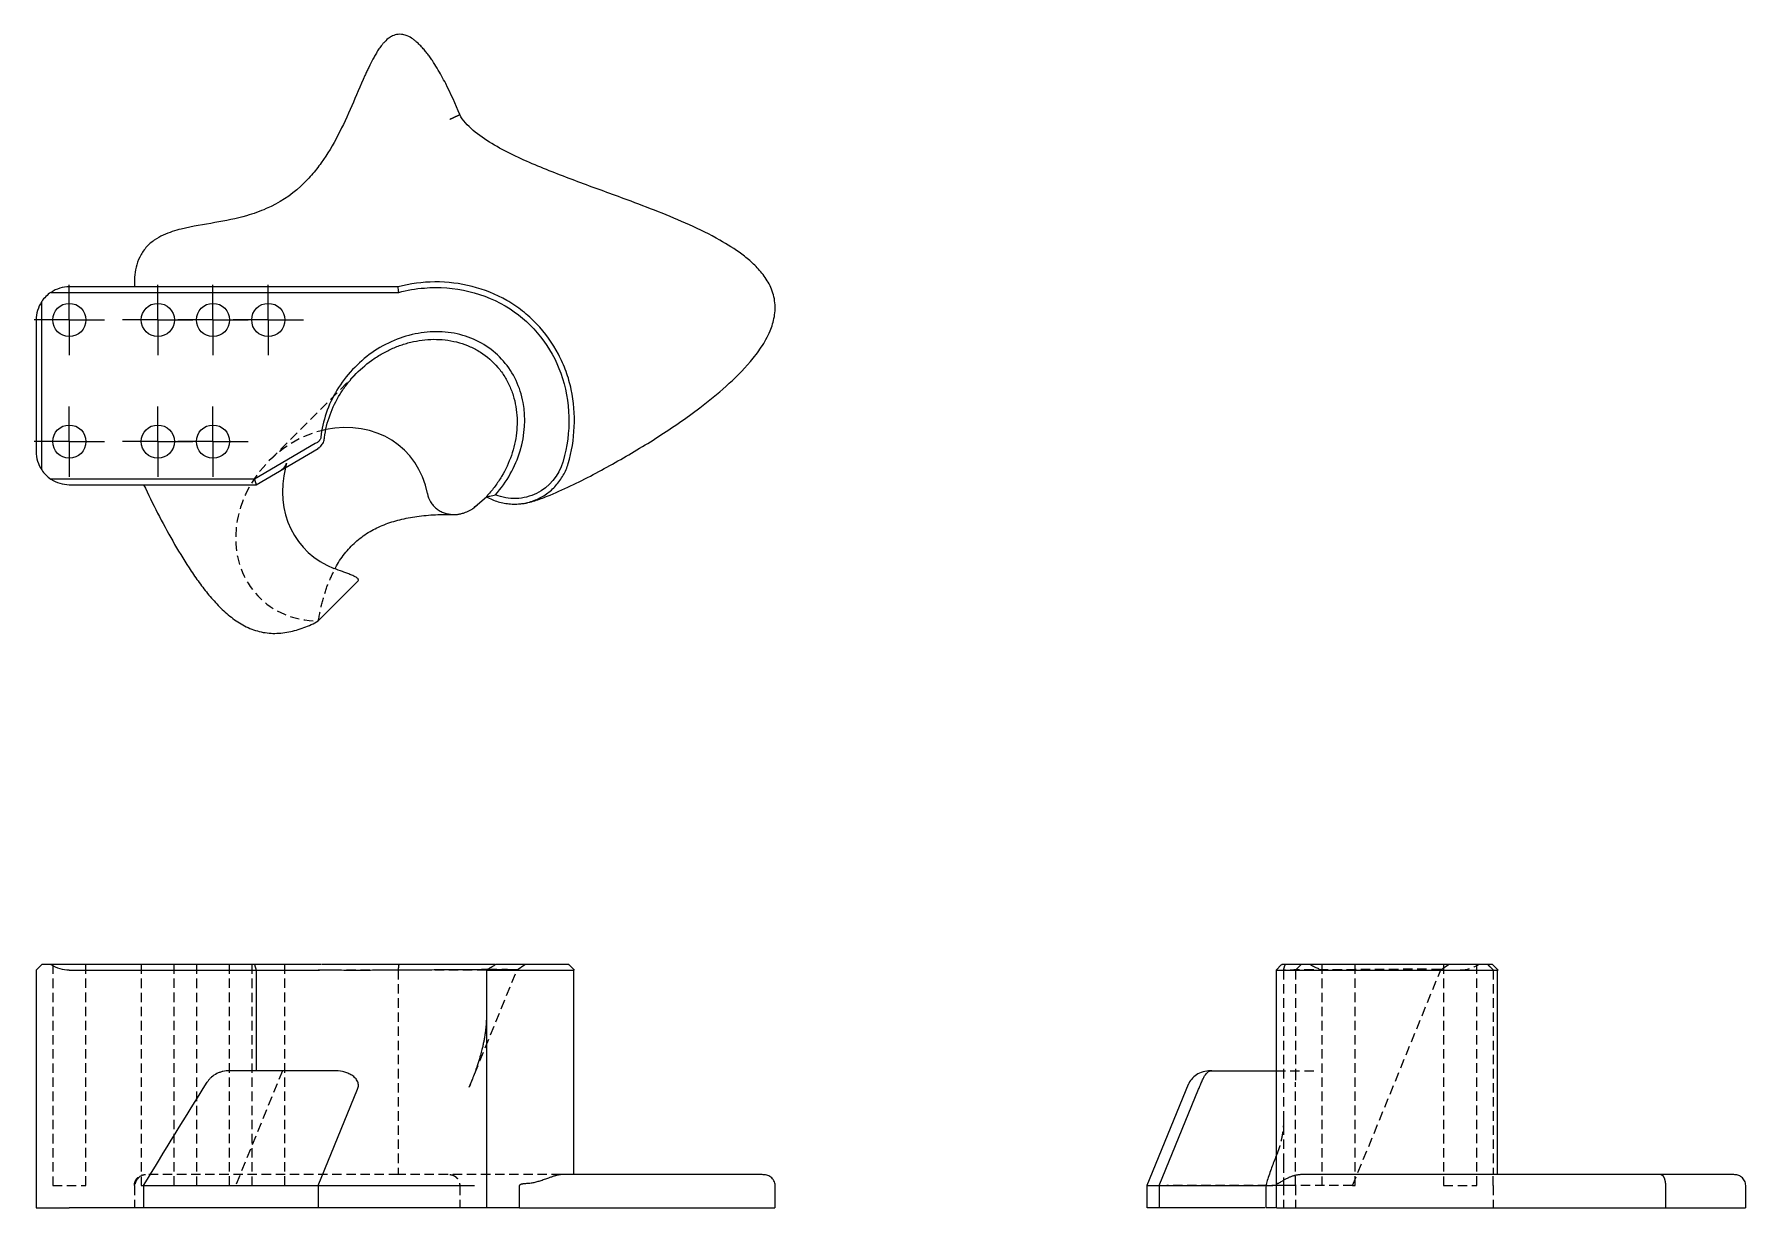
# Model space of a CAD drawing. Header units: millimetres. Extents: x 33 to 264, y 40 to 199.
import ezdxf

# ---------------------------------------------------------------- set-up
doc = ezdxf.new("R2010")
doc.units = ezdxf.units.MM
doc.linetypes.add('HIDDEN', pattern=[1.905, 1.27, -0.635])
doc.layers.add('10', color=7, linetype='Continuous')

# ---------------------------------------------------------------- blocks, each defined once
blk = doc.blocks.new('SW_CENTERMARKSYMBOL_0')
at = {"layer": '10', "color": 0}
for p, q in [((0, 2.5), (0, 4.74)), ((0, 0), (0, 2.5)), ((-2.5, 0), (-4.74, 0)), ((0, 0), (-2.5, 0)), ((0, 0), (0, -2.5)), ((0, 0), (2.5, 0)), ((2.5, 0), (4.74, 0)), ((0, -2.5), (0, -4.74))]:
    blk.add_line(p, q, dxfattribs=at)
blk = doc.blocks.new('SW_CENTERMARKSYMBOL_1')
at = {"layer": '10', "color": 0}
for p, q in [((0, 2.5), (0, 4.74)), ((0, 0), (0, 2.5)), ((-2.5, 0), (-4.74, 0)), ((0, 0), (-2.5, 0)), ((0, 0), (0, -2.5)), ((0, 0), (2.5, 0)), ((2.5, 0), (4.74, 0)), ((0, -2.5), (0, -4.74))]:
    blk.add_line(p, q, dxfattribs=at)
blk = doc.blocks.new('SW_CENTERMARKSYMBOL_2')
at = {"layer": '10', "color": 0}
for p, q in [((0, 2.5), (0, 4.74)), ((0, 0), (0, 2.5)), ((-2.5, 0), (-4.74, 0)), ((0, 0), (-2.5, 0)), ((0, 0), (0, -2.5)), ((0, 0), (2.5, 0)), ((2.5, 0), (4.74, 0)), ((0, -2.5), (0, -4.74))]:
    blk.add_line(p, q, dxfattribs=at)
blk = doc.blocks.new('SW_CENTERMARKSYMBOL_3')
at = {"layer": '10', "color": 0}
for p, q in [((0, 2.5), (0, 4.74)), ((0, 0), (0, 2.5)), ((-2.5, 0), (-4.74, 0)), ((0, 0), (-2.5, 0)), ((0, 0), (0, -2.5)), ((0, 0), (2.5, 0)), ((2.5, 0), (4.74, 0)), ((0, -2.5), (0, -4.74))]:
    blk.add_line(p, q, dxfattribs=at)
blk = doc.blocks.new('SW_CENTERMARKSYMBOL_4')
at = {"layer": '10', "color": 0}
for p, q in [((0, 2.5), (0, 4.74)), ((0, 0), (0, 2.5)), ((-2.5, 0), (-4.74, 0)), ((0, 0), (-2.5, 0)), ((0, 0), (0, -2.5)), ((0, 0), (2.5, 0)), ((2.5, 0), (4.74, 0)), ((0, -2.5), (0, -4.74))]:
    blk.add_line(p, q, dxfattribs=at)
blk = doc.blocks.new('SW_CENTERMARKSYMBOL_5')
at = {"layer": '10', "color": 0}
for p, q in [((0, 2.5), (0, 4.74)), ((0, 0), (0, 2.5)), ((-2.5, 0), (-4.74, 0)), ((0, 0), (-2.5, 0)), ((0, 0), (0, -2.5)), ((0, 0), (2.5, 0)), ((2.5, 0), (4.74, 0)), ((0, -2.5), (0, -4.74))]:
    blk.add_line(p, q, dxfattribs=at)
blk = doc.blocks.new('SW_CENTERMARKSYMBOL_6')
at = {"layer": '10', "color": 0}
for p, q in [((0, 2.5), (0, 4.74)), ((0, 0), (0, 2.5)), ((-2.5, 0), (-4.74, 0)), ((0, 0), (-2.5, 0)), ((0, 0), (0, -2.5)), ((0, 0), (2.5, 0)), ((2.5, 0), (4.74, 0)), ((0, -2.5), (0, -4.74))]:
    blk.add_line(p, q, dxfattribs=at)

msp = doc.modelspace()

# ---------------------------------------------------------------- linework, layer by layer
at = {"color": 7, "linetype": 'Continuous', "lineweight": 25}
for p, q in [((81.84, 164.63), (37.47, 164.63)), ((33.75, 139.93), (33.75, 162.63)), ((35, 163.88), (81.93, 163.88)), ((33, 160.16), (33, 142.41)), ((70.65, 143.48), (62.48, 138.68)), ((70.94, 143.65), (70.65, 143.48)), ((62.68, 137.93), (71.03, 142.84)), ((62.48, 138.68), (35, 138.68)), ((62.48, 138.68), (62.68, 137.93)), ((37.47, 137.93), (62.68, 137.93)), ((92.26, 135), (93.76, 136.32)), ((92.12, 134.9), (92.26, 135)), ((92.26, 135), (92.52, 135.19)), ((71.07, 119.56), (76.37, 124.86)), ((33.75, 73.22), (33, 72.47)), ((33, 72.47), (33, 40.41)), ((35, 73.22), (33.75, 73.22)), ((62.48, 73.22), (35, 73.22)), ((37.47, 72.47), (62.68, 72.47)), ((62.48, 73.22), (62.68, 72.47)), ((70.65, 73.22), (62.48, 73.22)), ((62.68, 72.47), (62.68, 58.89)), ((62.68, 72.47), (71.03, 72.47)), ((70.94, 73.22), (70.65, 73.22)), ((93.76, 72.47), (93.76, 46.4)), ((105.63, 72.47), (104.89, 73.22)), ((105.57, 44.88), (105.57, 72.47)), ((201.07, 73.22), (200.32, 72.47)), ((200.33, 72.47), (200.33, 43.39)), ((230.28, 72.47), (229.54, 73.22)), ((230.18, 44.88), (230.18, 72.47)), ((191.65, 58.89), (191.47, 58.89)), ((191.65, 58.89), (200.32, 58.89)), ((71.07, 43.39), (76.37, 56.39)), ((91.42, 56.68), (91.48, 56.8)), ((188.45, 57.03), (182.89, 43.39)), ((184.56, 43.39), (189.86, 56.39)), ((93.76, 46.4), (93.76, 43.39)), ((47.5, 43.39), (47.5, 40.41)), ((71.07, 43.39), (71.07, 40.41)), ((93.76, 43.39), (93.76, 40.41)), ((98.23, 40.41), (98.23, 43.39)), ((132.72, 40.41), (132.72, 43.39)), ((182.89, 43.42), (182.89, 40.41)), ((184.56, 43.39), (184.56, 40.41)), ((198.92, 43.39), (198.92, 40.41)), ((200.33, 43.39), (200.33, 40.41)), ((200.34, 43.39), (200.35, 43.39)), ((200.36, 40.41), (200.36, 43.39)), ((252.86, 43.39), (252.86, 40.41)), ((263.7, 40.41), (263.7, 43.39)), ((33, 40.41), (37.47, 40.41)), ((47.5, 40.41), (37.47, 40.41)), ((93.76, 40.41), (92.13, 40.41)), ((200.22, 40.41), (199.88, 40.41))]:
    msp.add_line(p, q, dxfattribs=at)
at = {"color": 7, "linetype": 'HIDDEN', "lineweight": 18}
for p, q in [((76.29, 153.02), (64.41, 141.15)), ((92.13, 134.88), (92.26, 135)), ((35.24, 73.22), (35.24, 43.39)), ((39.71, 43.39), (39.71, 73.22)), ((47.17, 73.22), (47.17, 43.39)), ((51.64, 43.39), (51.64, 73.22)), ((54.62, 73.22), (54.62, 43.39)), ((59.1, 43.39), (59.1, 73.22)), ((62.08, 73.22), (62.08, 43.39)), ((66.56, 43.39), (66.56, 73.22)), ((81.84, 72.47), (71.03, 72.47)), ((81.84, 72.47), (81.84, 44.88)), ((91.43, 56.68), (97.9, 72.52)), ((97.89, 72.52), (98.93, 73.22)), ((201.32, 72.47), (201.32, 46.4)), ((203.68, 73.22), (202.93, 72.47)), ((202.93, 72.47), (205.74, 72.47)), ((202.93, 72.47), (202.93, 58.89)), ((206.51, 73.22), (206.51, 43.39)), ((210.65, 43.39), (222.55, 72.52)), ((210.99, 43.39), (210.99, 73.22)), ((222.54, 72.52), (223.58, 73.22)), ((222.92, 73.22), (222.92, 43.39)), ((227.39, 43.39), (227.39, 73.22)), ((229.63, 72.47), (229.63, 44.88)), ((66.24, 58.89), (59.91, 43.39)), ((200.32, 58.89), (205.86, 58.89)), ((200.49, 47.83), (200.33, 47.41)), ((201.32, 46.4), (201.32, 43.39)), ((47.24, 44.79), (47.09, 44.71)), ((81.84, 44.88), (47.74, 44.88)), ((130.94, 44.88), (130.93, 44.88)), ((35.24, 43.39), (39.71, 43.39)), ((46.25, 43.39), (46.25, 40.41)), ((47.17, 43.39), (51.64, 43.39)), ((90.15, 43.39), (90.15, 40.41)), ((201.32, 43.39), (201.32, 40.41)), ((210.65, 43.39), (201.74, 43.39)), ((202.93, 43.39), (202.93, 40.41)), ((210.65, 43.39), (210.99, 43.39)), ((222.92, 43.39), (227.39, 43.39)), ((229.63, 43.39), (229.63, 40.41)), ((263.67, 43.39), (263.67, 43.39))]:
    msp.add_line(p, q, dxfattribs=at)
at = {"color": 7, "linetype": 'HIDDEN', "lineweight": 18, "flags": 128}
msp.add_lwpolyline([(104.8, 140.79), (104.8, 140.79)], dxfattribs=at)
at = {"color": 7, "linetype": 'Continuous', "lineweight": 25}
for centre in [(37.47, 160.16), (49.41, 160.16), (56.86, 160.16), (64.32, 160.16), (37.47, 143.75), (49.41, 143.75), (56.86, 143.75)]:
    msp.add_circle(centre, 2.24, dxfattribs=at)
for centre, start, end in [((37.47, 160.16), 90, 123.5573), ((37.47, 160.16), 146.4427, 180), ((37.47, 160.16), 123.5573, 146.4427), ((37.47, 142.41), 180, 213.5573), ((37.47, 142.41), 213.5573, 236.4427), ((37.47, 142.41), 236.4427, 270), ((37.47, 76.95), 236.4427, 270)]:
    msp.add_arc(centre, 4.47, start, end, dxfattribs=at)
at = {"color": 7, "linetype": 'HIDDEN', "lineweight": 18}
for centre, radius, start, end in [((207.41, 76.95), 4.47, 236.4427, 270), ((225.16, 76.95), 4.47, 270, 303.5573), ((48.52, 42.95), 2.28, 131.2173, 168.7626)]:
    msp.add_arc(centre, radius, start, end, dxfattribs=at)
at = {"color": 7, "linetype": 'Continuous', "lineweight": 25}
for centre, start_param, end_param in [((72.96, 132.61), 2.606865, 4.065623), ((79.28, 138.93), 5.324955, 6.652436)]:
    msp.add_ellipse(centre, major_axis=(-9.86, -9.86), ratio=0.866025, start_param=start_param, end_param=end_param, dxfattribs=at)
at = {"color": 7, "linetype": 'HIDDEN', "lineweight": 18}
for centre, start_param, end_param in [((72.96, 132.61), 4.065623, 6.995022), ((79.28, 138.93), 5.277539, 5.324955)]:
    msp.add_ellipse(centre, major_axis=(-9.86, -9.86), ratio=0.866025, start_param=start_param, end_param=end_param, dxfattribs=at)
at = {"color": 7, "linetype": 'Continuous', "lineweight": 25}
for points, knots in [([(90.15, 187.86), (89.58, 189.27), (88.65, 191.38), (87.33, 193.78), (86.58, 194.97), (86.11, 195.64), (85.74, 196.14), (85.34, 196.63), (84.98, 197.04), (84.66, 197.36), (84.41, 197.59), (84.13, 197.83), (83.73, 198.14), (83.25, 198.43), (82.61, 198.65), (82.08, 198.71), (81.46, 198.65), (80.91, 198.4), (80.36, 198.02), (80.02, 197.68), (79.78, 197.41), (79.63, 197.22), (79.38, 196.9), (79.07, 196.44), (78.74, 195.89), (78.33, 195.15), (78, 194.51), (77.74, 193.96), (77.57, 193.6), (76.79, 191.88), (75.61, 189.02), (73.79, 185.05), (71.93, 181.89), (70.19, 179.67), (67.92, 177.31), (64.98, 175.42), (60.97, 174.02), (57.15, 173.25), (53.38, 172.7), (50.56, 171.86), (48.92, 170.97), (47.76, 169.97), (46.91, 168.65), (46.3, 166.8), (46.23, 165.48), (46.25, 164.63), (46.25, 164.63), (46.25, 164.63)], [0, 0, 0, 0, 0.298883, 0.451146, 0.527278, 0.565344, 0.60341, 0.641476, 0.679541, 0.698574, 0.717607, 0.73664, 0.755673, 0.793739, 0.812772, 0.822288, 0.831805, 0.850838, 0.869871, 0.907937, 0.917453, 0.926969, 0.946002, 0.984068, 1.022134, 1.0602, 1.136332, 1.155365, 1.174398, 1.212463, 1.51699, 1.821517, 2.126044, 2.278307, 2.430571, 2.836606, 3.039624, 3.344151, 3.648678, 3.800941, 3.877073, 3.953205, 4.029337, 4.105468, 4.257732, 4.257732, 4.25782, 4.25782, 4.25782, 4.25782]), ([(88.8, 187.22), (88.84, 187.24), (88.91, 187.27), (89.02, 187.32), (89.12, 187.37), (89.22, 187.42), (89.32, 187.46), (89.41, 187.51), (89.5, 187.55), (89.58, 187.59), (89.65, 187.62), (89.72, 187.65), (89.79, 187.69), (89.85, 187.71), (89.9, 187.74), (89.95, 187.76), (89.99, 187.78), (90.03, 187.8), (90.06, 187.81), (90.08, 187.83), (90.11, 187.84), (90.12, 187.85), (90.14, 187.85), (90.15, 187.86), (90.15, 187.86), (90.15, 187.86), (90.15, 187.86)], [0, 0, 0, 0, 0.051701, 0.10252, 0.152474, 0.201565, 0.249785, 0.297125, 0.34358, 0.389148, 0.43384, 0.47767, 0.520645, 0.562761, 0.604011, 0.644388, 0.683885, 0.7225, 0.760235, 0.797097, 0.833087, 0.868207, 0.902457, 0.935838, 0.968351, 1, 1, 1, 1]), ([(98.23, 135.36), (98.36, 135.36), (98.57, 135.38), (98.95, 135.43), (99.53, 135.56), (100.58, 135.86), (102.51, 136.57), (106.17, 138.23), (111.17, 140.88), (116.99, 144.36), (121.99, 147.79), (126.14, 151.16), (128.92, 153.89), (130.88, 156.43), (132.01, 158.44), (132.7, 160.56), (132.78, 162.76), (132.1, 164.85), (130.97, 166.52), (129.65, 167.89), (127.76, 169.43), (123.6, 172.01), (118.36, 174.24), (112.05, 176.64), (106.47, 178.64), (100.28, 181.01), (95.32, 183.32), (91.86, 185.67), (90.57, 187.1), (90.15, 187.86)], [0, 0, 0, 0, 0.014054, 0.028108, 0.056217, 0.112433, 0.224867, 0.449733, 0.899466, 1.349199, 1.798932, 2.098754, 2.398577, 2.548488, 2.698399, 2.810832, 2.923265, 3.035698, 3.148132, 3.260565, 3.372998, 3.597865, 4.197509, 4.497331, 4.947064, 5.396797, 5.84653, 6.071397, 6.295712, 6.295712, 6.295712, 6.295712]), ([(104.8, 140.79), (105.73, 144.01), (105.9, 147.48), (105.03, 151.6), (104.8, 152.41), (104.22, 154), (103.88, 154.78), (102.69, 157.03), (101.19, 159.12), (99.3, 160.84), (97.96, 161.89), (97.25, 162.37), (95.05, 163.63), (91.88, 164.89), (88.5, 165.3), (85.13, 165.27), (83.46, 165.05), (81.84, 164.63)], [0, 0, 0, 0, 0.25, 0.25, 0.3125, 0.3125, 0.375, 0.375, 0.5, 0.5625, 0.5625, 0.625, 0.625, 0.75, 0.875, 0.875, 1, 1, 1, 1]), ([(81.93, 163.88), (81.91, 164.01), (81.9, 164.13), (81.87, 164.38), (81.85, 164.51), (81.84, 164.63)], [0, 0, 0, 0, 0.03549834, 0.03549834, 0.07099435, 0.07099435, 0.07099435, 0.07099435]), ([(81.93, 163.88), (83.06, 164.18), (84.21, 164.38), (85.38, 164.47), (89.38, 164.8), (93.54, 163.86), (96.94, 161.66), (100.08, 159.62), (102.54, 156.49), (103.8, 152.97), (105.17, 149.19), (105.21, 144.99), (104.12, 141.13), (104.11, 141.09), (104.09, 141.04), (104.08, 141)], [-0.974241, -0.974241, -0.974241, -0.974241, -0.796141, -0.796141, -0.796141, -0.182305, -0.182305, -0.182305, 0.386701, 0.386701, 0.386701, 0.997347, 0.997347, 0.997347, 1.004416, 1.004416, 1.004416, 1.004416]), ([(94.99, 136.56), (96.51, 138.31), (97.66, 140.36), (98.96, 144.67), (99.1, 146.92), (98.52, 150.06), (98.2, 151.07), (97.3, 152.95), (96.73, 153.82), (95.39, 155.38), (94.61, 156.06), (92.88, 157.19), (90.99, 158.09), (88.88, 158.49), (86.73, 158.62), (85.63, 158.55), (83.44, 158.16), (82.35, 157.84), (80.26, 156.96), (79.25, 156.4), (76.41, 154.4), (74.78, 152.67), (72.4, 148.73), (71.64, 146.53), (71.41, 144.34)], [0, 0, 0, 0, 0.125, 0.125, 0.25, 0.25, 0.3125, 0.3125, 0.375, 0.375, 0.4375, 0.4375, 0.5, 0.5625, 0.5625, 0.625, 0.625, 0.6875, 0.6875, 0.75, 0.75, 0.875, 0.875, 1, 1, 1, 1]), ([(71.91, 144.29), (71.97, 144.82), (72.07, 145.33), (72.31, 146.35), (72.47, 146.85), (73.01, 148.33), (73.46, 149.27), (74.28, 150.59), (74.58, 151.02), (75.22, 151.86), (75.56, 152.26), (76.63, 153.4), (77.41, 154.08), (78.68, 155), (79.12, 155.29), (80.02, 155.81), (80.49, 156.05), (81.43, 156.47), (81.91, 156.66), (82.65, 156.91), (82.9, 156.99), (83.41, 157.12), (83.67, 157.19), (84.95, 157.46), (85.98, 157.57), (87.53, 157.53), (88.05, 157.49), (89.09, 157.34), (89.61, 157.23), (90.6, 156.94), (91.09, 156.77), (92.04, 156.34), (92.5, 156.1), (93.84, 155.25), (94.62, 154.56), (95.47, 153.56), (95.64, 153.36), (95.95, 152.93), (96.09, 152.71), (96.5, 152.05), (96.74, 151.58), (97.16, 150.62), (97.34, 150.12), (97.61, 149.11), (97.72, 148.6), (97.86, 147.56), (97.9, 147.04), (97.9, 145.98), (97.88, 145.46), (97.76, 144.42), (97.67, 143.91), (97.44, 142.89), (97.29, 142.38), (96.78, 140.89), (96.34, 139.95), (95.53, 138.6), (95.23, 138.16), (94.61, 137.31), (94.28, 136.91), (93.92, 136.52)], [0, 0, 0, 0, 0.03125, 0.03125, 0.0625, 0.0625, 0.125, 0.125, 0.15625, 0.15625, 0.1875, 0.1875, 0.25, 0.25, 0.28125, 0.28125, 0.3125, 0.3125, 0.34375, 0.34375, 0.359375, 0.359375, 0.375, 0.375, 0.4375, 0.4375, 0.46875, 0.46875, 0.5, 0.5, 0.53125, 0.53125, 0.5625, 0.5625, 0.625, 0.625, 0.640625, 0.640625, 0.65625, 0.65625, 0.6875, 0.6875, 0.71875, 0.71875, 0.75, 0.75, 0.78125, 0.78125, 0.8125, 0.8125, 0.84375, 0.84375, 0.875, 0.875, 0.9375, 0.9375, 0.96875, 0.96875, 1, 1, 1, 1]), ([(71.39, 144.22), (71.38, 144.17), (71.35, 144.11), (71.28, 143.97), (71.23, 143.9), (71.1, 143.76), (71.02, 143.7), (70.94, 143.65)], [0.01619643, 0.01619643, 0.01619643, 0.01619643, 0.03964425, 0.03964425, 0.0721958, 0.0721958, 0.10505225, 0.10505225, 0.10505225, 0.10505225]), ([(71.3, 143.04), (71.46, 143.18), (71.59, 143.34), (71.78, 143.69), (71.85, 143.89), (71.88, 144.09)], [0, 0, 0, 0, 0.5, 0.5, 1, 1, 1, 1]), ([(71.03, 142.84), (71.05, 142.85), (71.08, 142.87), (71.1, 142.89), (71.13, 142.9), (71.15, 142.92), (71.17, 142.93), (71.22, 142.97), (71.26, 143), (71.3, 143.04)], [0, 0, 0, 0, 0.0000853468, 0.0000853468, 0.0000853468, 0.0001706919, 0.0001706919, 0.0001706919, 0.0003371749, 0.0003371749, 0.0003371749, 0.0003371749]), ([(104.08, 141), (103.55, 139.17), (102.22, 137.6), (99.67, 136.35), (98.72, 136.11), (96.83, 136.04), (95.87, 136.21), (94.99, 136.56)], [0, 0, 0, 0, 0.5, 0.5, 0.75, 0.75, 1, 1, 1, 1]), ([(93.76, 136.32), (94.26, 136.04), (94.78, 135.81), (95.6, 135.57), (95.88, 135.5), (96.44, 135.4), (96.73, 135.36), (97.29, 135.32), (97.58, 135.32), (98.15, 135.35), (98.44, 135.38), (99.28, 135.51), (99.83, 135.66), (100.63, 135.99), (100.89, 136.11), (101.39, 136.38), (101.63, 136.53), (102.09, 136.86), (102.31, 137.03), (102.74, 137.41), (102.94, 137.62), (103.52, 138.25), (103.85, 138.71), (104.41, 139.71), (104.64, 140.24), (104.8, 140.79)], [0, 0, 0, 0, 0.125, 0.125, 0.1875, 0.1875, 0.25, 0.25, 0.3125, 0.3125, 0.375, 0.375, 0.5, 0.5, 0.5625, 0.5625, 0.625, 0.625, 0.6875, 0.6875, 0.75, 0.75, 0.875, 0.875, 1, 1, 1, 1]), ([(47.5, 137.93), (48.11, 136.65), (48.74, 135.37), (50.04, 132.84), (50.72, 131.59), (52.12, 129.12), (52.86, 127.9), (54.03, 126.12), (54.43, 125.53), (55.26, 124.38), (55.69, 123.81), (56.59, 122.71), (57.06, 122.18), (57.8, 121.41), (58.05, 121.16), (58.58, 120.68), (58.85, 120.44), (59.68, 119.77), (60.26, 119.36), (61.19, 118.85), (61.51, 118.69), (62.17, 118.41), (62.51, 118.3), (63.19, 118.11), (63.54, 118.03), (64.24, 117.93), (64.6, 117.9), (65.67, 117.87), (66.38, 117.94), (67.43, 118.14), (67.78, 118.23), (68.46, 118.43), (68.8, 118.54), (69.8, 118.91), (70.44, 119.22), (71.07, 119.56)], [0, 0, 0, 0, 0.125, 0.125, 0.25, 0.25, 0.375, 0.375, 0.4375, 0.4375, 0.5, 0.5, 0.5625, 0.5625, 0.59375, 0.59375, 0.625, 0.625, 0.6875, 0.6875, 0.71875, 0.71875, 0.75, 0.75, 0.78125, 0.78125, 0.8125, 0.8125, 0.875, 0.875, 0.90625, 0.90625, 0.9375, 0.9375, 1, 1, 1, 1]), ([(85.8, 136.74), (85.87, 136.34), (86.01, 135.97), (86.32, 135.45), (86.44, 135.29), (86.7, 134.99), (86.85, 134.85), (87.16, 134.6), (87.32, 134.48), (87.67, 134.29), (87.86, 134.21), (88.42, 134.01), (88.82, 133.94), (89.22, 133.92)], [0, 0, 0, 0, 0.25, 0.25, 0.375, 0.375, 0.5, 0.5, 0.625, 0.625, 0.75, 0.75, 1, 1, 1, 1]), ([(93.76, 136.33), (93.92, 136.35), (94.07, 136.38), (94.22, 136.4), (94.35, 136.43), (94.48, 136.45), (94.61, 136.48), (94.73, 136.5), (94.86, 136.53), (94.99, 136.56)], [0, 0, 0, 0, 0.000546726, 0.000546726, 0.000546726, 0.000997508, 0.000997508, 0.000997508, 0.001448561, 0.001448561, 0.001448561, 0.001448561]), ([(93.92, 136.52), (93.9, 136.49), (93.87, 136.45), (93.84, 136.42), (93.83, 136.41), (93.82, 136.39), (93.8, 136.38), (93.79, 136.36), (93.78, 136.35), (93.76, 136.33)], [0, 0, 0, 0, 0.0001220273, 0.0001220273, 0.0001220273, 0.000183132, 0.000183132, 0.000183132, 0.0002442633, 0.0002442633, 0.0002442633, 0.0002442633]), ([(89.22, 133.92), (89.29, 133.92), (89.43, 133.92), (89.64, 133.92), (89.85, 133.94), (90.07, 133.97), (90.3, 134.02), (90.53, 134.08), (90.8, 134.16), (91.12, 134.28), (91.48, 134.45), (91.78, 134.63), (92, 134.78), (92.1, 134.86), (92.13, 134.88)], [0, 0, 0, 0, 0.065578, 0.133036, 0.2024, 0.273697, 0.346967, 0.422245, 0.499566, 0.620175, 0.749744, 0.879842, 0.963421, 1, 1, 1, 1]), ([(73.33, 126.59), (73.35, 126.64), (73.68, 127.36), (74.57, 128.62), (76.04, 130.25), (77.77, 131.53), (79.71, 132.5), (81.82, 133.2), (84.12, 133.66), (86.61, 133.92), (88.33, 133.92), (89.22, 133.92)], [0, 0, 0, 0, 0.008123, 0.129096, 0.246198, 0.363028, 0.47636, 0.595354, 0.721674, 0.856326, 1, 1, 1, 1]), ([(76.37, 124.86), (76.41, 124.9), (76.44, 124.94), (76.48, 125.02), (76.48, 125.06), (76.47, 125.14), (76.46, 125.18), (76.4, 125.26), (76.37, 125.3), (76.23, 125.42), (76.1, 125.5), (75.81, 125.64), (75.65, 125.71), (75.3, 125.86), (75.11, 125.93), (74.74, 126.07), (74.55, 126.14), (73.96, 126.35), (73.57, 126.5), (73.17, 126.65)], [0, 0, 0, 0, 0.0625, 0.0625, 0.125, 0.125, 0.1875, 0.1875, 0.25, 0.25, 0.375, 0.375, 0.5, 0.5, 0.625, 0.625, 0.75, 0.75, 1, 1, 1, 1]), ([(71.39, 73.22), (71.38, 73.22), (71.35, 73.22), (71.28, 73.22), (71.23, 73.22), (71.1, 73.22), (71.02, 73.22), (70.94, 73.22)], [0.01619643, 0.01619643, 0.01619643, 0.01619643, 0.03964425, 0.03964425, 0.0721958, 0.0721958, 0.10505225, 0.10505225, 0.10505225, 0.10505225]), ([(71.03, 72.47), (71.05, 72.47), (71.08, 72.47), (71.1, 72.47), (71.13, 72.47), (71.15, 72.47), (71.17, 72.47), (71.22, 72.47), (71.26, 72.47), (71.3, 72.48)], [0, 0, 0, 0, 0.0000853468, 0.0000853468, 0.0000853468, 0.0001706919, 0.0001706919, 0.0001706919, 0.0003371749, 0.0003371749, 0.0003371749, 0.0003371749]), ([(71.3, 72.48), (71.46, 72.48), (71.59, 72.48), (71.78, 72.5), (71.85, 72.5), (71.88, 72.51)], [0, 0, 0, 0, 0.5, 0.5, 1, 1, 1, 1]), ([(94.88, 73.22), (94.51, 73.22), (93.66, 73.22), (92.12, 73.22), (90.33, 73.22), (88.44, 73.22), (86.49, 73.22), (84.35, 73.22), (82.06, 73.22), (79.72, 73.22), (77.56, 73.22), (75.76, 73.22), (74.32, 73.22), (73.21, 73.22), (72.34, 73.22), (71.74, 73.22), (71.56, 73.22), (71.48, 73.22)], [0, 0, 0, 0, 0.0462812, 0.1060716, 0.1665906, 0.2279942, 0.2903953, 0.3538865, 0.4346728, 0.5168059, 0.5999435, 0.6835582, 0.7503856, 0.8168277, 0.882661, 0.947658, 1, 1, 1, 1]), ([(71.91, 72.52), (71.98, 72.51), (72.12, 72.51), (72.61, 72.5), (73.46, 72.49), (74.85, 72.47), (76.57, 72.47), (78.26, 72.48), (79.76, 72.48), (80.96, 72.48), (82.23, 72.49), (83.52, 72.5), (84.8, 72.51), (86.07, 72.52), (87.37, 72.53), (88.97, 72.54), (90.48, 72.56), (91.85, 72.56), (92.91, 72.57), (93.56, 72.57), (93.91, 72.57)], [0, 0, 0, 0, 0.047095, 0.094668, 0.179663, 0.267061, 0.353584, 0.442371, 0.487783, 0.533192, 0.580052, 0.626907, 0.670035, 0.713158, 0.757969, 0.802772, 0.87706, 0.915743, 0.954422, 1, 1, 1, 1]), ([(93.76, 72.48), (93.92, 72.58), (94.07, 72.67), (94.22, 72.77), (94.35, 72.84), (94.48, 72.92), (94.61, 72.99), (94.73, 73.07), (94.86, 73.14), (94.99, 73.22)], [0, 0, 0, 0, 0.000546726, 0.000546726, 0.000546726, 0.000997508, 0.000997508, 0.000997508, 0.001448561, 0.001448561, 0.001448561, 0.001448561]), ([(93.76, 72.47), (94.26, 72.47), (94.78, 72.47), (95.6, 72.47), (95.88, 72.47), (96.44, 72.47), (96.73, 72.47), (97.29, 72.47), (97.58, 72.47), (98.15, 72.47), (98.44, 72.47), (99.28, 72.47), (99.83, 72.47), (100.63, 72.47), (100.89, 72.47), (101.39, 72.47), (101.63, 72.47), (102.09, 72.47), (102.31, 72.47), (102.74, 72.47), (102.94, 72.47), (103.52, 72.47), (103.85, 72.47), (104.41, 72.47), (104.64, 72.47), (104.8, 72.47)], [0, 0, 0, 0, 0.125, 0.125, 0.1875, 0.1875, 0.25, 0.25, 0.3125, 0.3125, 0.375, 0.375, 0.5, 0.5, 0.5625, 0.5625, 0.625, 0.625, 0.6875, 0.6875, 0.75, 0.75, 0.875, 0.875, 1, 1, 1, 1]), ([(104.08, 73.22), (103.55, 73.22), (102.22, 73.22), (99.67, 73.22), (98.72, 73.22), (96.83, 73.22), (95.87, 73.22), (94.99, 73.22)], [0, 0, 0, 0, 0.5, 0.5, 0.75, 0.75, 1, 1, 1, 1]), ([(104.85, 73.22), (104.86, 73.22), (104.9, 73.22), (104.67, 73.22), (104.28, 73.22), (104.08, 73.22)], [0, 0, 0, 0, 0.147421, 0.573914, 1, 1, 1, 1]), ([(104.8, 72.47), (105, 72.47), (105.4, 72.47), (105.64, 72.47), (105.61, 72.47), (105.6, 72.47)], [0, 0, 0, 0, 0.424875, 0.850356, 1, 1, 1, 1]), ([(200.35, 72.47), (200.34, 72.47), (200.32, 72.47), (200.51, 72.47), (200.89, 72.47), (201.5, 72.47), (202.29, 72.47), (203.23, 72.47), (204.38, 72.47), (205.28, 72.47), (205.79, 72.47)], [0, 0, 0, 0, 0.064093, 0.191258, 0.322028, 0.450329, 0.582572, 0.708127, 0.837042, 1, 1, 1, 1]), ([(206, 73.22), (205.5, 73.22), (204.5, 73.22), (203.22, 73.22), (202.16, 73.22), (201.44, 73.22), (201.07, 73.22), (201.11, 73.22), (201.12, 73.22)], [0, 0, 0, 0, 0.178847, 0.357813, 0.536655, 0.715453, 0.90302, 1, 1, 1, 1]), ([(205.79, 72.47), (206.61, 72.47), (208.24, 72.47), (210.75, 72.47), (213.28, 72.47), (215.79, 72.47), (218.23, 72.47), (220.56, 72.47), (222.73, 72.47), (224.69, 72.47), (226.42, 72.47), (227.84, 72.47), (228.95, 72.47), (229.73, 72.47), (230.2, 72.47), (230.25, 72.47), (230.28, 72.47)], [0, 0, 0, 0, 0.071249, 0.1426, 0.213975, 0.285389, 0.356999, 0.428901, 0.500964, 0.57309, 0.64519, 0.717233, 0.789023, 0.860697, 0.93232, 1, 1, 1, 1]), ([(229.53, 73.22), (229.51, 73.22), (229.46, 73.22), (229.02, 73.22), (228.28, 73.22), (227.22, 73.22), (225.86, 73.22), (224.21, 73.22), (222.32, 73.22), (220.24, 73.22), (218, 73.22), (215.65, 73.22), (213.24, 73.22), (210.8, 73.22), (208.36, 73.22), (206.79, 73.22), (206, 73.22)], [0, 0, 0, 0, 0.065676, 0.137542, 0.209384, 0.281216, 0.353157, 0.425243, 0.497427, 0.569546, 0.641434, 0.713162, 0.784827, 0.85655, 0.928309, 1, 1, 1, 1]), ([(93.76, 66.4), (93.76, 66.15), (93.75, 65.71), (93.71, 65.05), (93.65, 64.42), (93.56, 63.8), (93.47, 63.22), (93.37, 62.69), (93.25, 62.15), (93.09, 61.51), (92.87, 60.68), (92.54, 59.61), (92.07, 58.27), (91.68, 57.3), (91.46, 56.76)], [0, 0, 0, 0, 0.081996, 0.141707, 0.206618, 0.278225, 0.338487, 0.392079, 0.444994, 0.50325, 0.585795, 0.694867, 0.832054, 1, 1, 1, 1]), ([(59.06, 58.89), (58.77, 58.89), (58.48, 58.86), (58.05, 58.76), (57.92, 58.72), (57.64, 58.62), (57.5, 58.57), (57.11, 58.37), (56.87, 58.21), (56.54, 57.92), (56.44, 57.82), (56.25, 57.59), (56.16, 57.48), (56.08, 57.35)], [0, 0, 0, 0, 0.25, 0.25, 0.375, 0.375, 0.5, 0.5, 0.75, 0.75, 0.875, 0.875, 1, 1, 1, 1]), ([(73.17, 58.89), (72.39, 58.89), (71.58, 58.89), (70.35, 58.89), (69.94, 58.89), (69.14, 58.89), (68.74, 58.89), (67.62, 58.89), (66.94, 58.89), (65.68, 58.89), (65.1, 58.89), (64.01, 58.89), (63.5, 58.89), (62.52, 58.89), (61.11, 58.89), (59.86, 58.89), (59.06, 58.89)], [0, 0, 0, 0, 0.125, 0.125, 0.1875, 0.1875, 0.25, 0.25, 0.375, 0.375, 0.5, 0.5, 0.625, 0.625, 0.75, 1, 1, 1, 1]), ([(76.37, 56.39), (76.41, 56.48), (76.44, 56.58), (76.48, 56.77), (76.48, 56.87), (76.47, 57.07), (76.46, 57.16), (76.4, 57.35), (76.37, 57.44), (76.23, 57.71), (76.1, 57.86), (75.81, 58.14), (75.65, 58.25), (75.3, 58.45), (75.11, 58.54), (74.74, 58.67), (74.55, 58.73), (73.96, 58.85), (73.57, 58.89), (73.17, 58.89)], [0, 0, 0, 0, 0.0625, 0.0625, 0.125, 0.125, 0.1875, 0.1875, 0.25, 0.25, 0.375, 0.375, 0.5, 0.5, 0.625, 0.625, 0.75, 0.75, 1, 1, 1, 1]), ([(191.47, 58.89), (191.13, 58.86), (190.44, 58.81), (189.54, 58.37), (188.84, 57.75), (188.57, 57.25), (188.44, 57)], [0, 0, 0, 0, 0.253154, 0.503776, 0.752729, 1, 1, 1, 1]), ([(189.86, 56.39), (189.9, 56.48), (189.94, 56.58), (190.02, 56.77), (190.06, 56.87), (190.14, 57.07), (190.18, 57.16), (190.26, 57.35), (190.3, 57.44), (190.42, 57.71), (190.5, 57.86), (190.64, 58.14), (190.71, 58.25), (190.86, 58.45), (190.93, 58.54), (191.07, 58.67), (191.14, 58.73), (191.35, 58.85), (191.5, 58.89), (191.65, 58.89)], [0, 0, 0, 0, 0.0625, 0.0625, 0.125, 0.125, 0.1875, 0.1875, 0.25, 0.25, 0.375, 0.375, 0.5, 0.5, 0.625, 0.625, 0.75, 0.75, 1, 1, 1, 1]), ([(200.33, 47.41), (200.12, 46.88), (199.68, 45.76), (199.23, 44.41), (198.99, 43.62), (198.93, 43.39)], [0, 0, 0, 0, 0.394718, 0.827089, 1, 1, 1, 1]), ([(103.93, 44.88), (103.9, 44.88), (103.82, 44.88), (103.7, 44.87), (103.58, 44.85), (103.44, 44.82), (103.3, 44.79), (103.15, 44.75), (102.99, 44.7), (102.81, 44.65), (102.63, 44.59), (102.44, 44.52), (102.23, 44.45), (101.89, 44.33), (101.43, 44.16), (100.85, 43.97), (100.3, 43.82), (99.85, 43.72), (99.38, 43.67), (99.03, 43.65), (98.74, 43.63), (98.62, 43.61), (98.51, 43.59), (98.42, 43.56), (98.34, 43.53), (98.28, 43.49), (98.24, 43.45), (98.23, 43.41), (98.23, 43.39)], [0, 0, 0, 0, 0.028076, 0.0570889, 0.0870555, 0.117991, 0.1499104, 0.1828292, 0.2167642, 0.2517341, 0.2877604, 0.3248674, 0.3630832, 0.4024362, 0.5096293, 0.6058594, 0.6914351, 0.7666625, 0.8087802, 0.8975549, 0.9165137, 0.9337798, 0.9492818, 0.9630225, 0.9749301, 0.984846, 0.9929005, 1, 1, 1, 1]), ([(130.93, 44.88), (130.87, 44.88), (130.69, 44.88), (130.16, 44.88), (129.44, 44.88), (128.33, 44.88), (126.79, 44.88), (124.77, 44.88), (122.23, 44.88), (119.13, 44.88), (115.47, 44.88), (111.71, 44.88), (107.88, 44.88), (105.25, 44.88), (103.93, 44.88)], [0, 0, 0, 0, 0.019448, 0.058652, 0.097887, 0.137104, 0.215555, 0.294074, 0.372494, 0.497987, 0.623534, 0.748993, 0.874464, 1, 1, 1, 1]), ([(132.71, 43.39), (132.71, 43.51), (132.69, 43.75), (132.56, 44.07), (132.37, 44.34), (132.05, 44.64), (131.56, 44.85), (131.17, 44.87), (130.96, 44.88)], [0, 0, 0, 0, 0.115548, 0.229209, 0.344285, 0.463186, 0.717697, 1, 1, 1, 1]), ([(203.86, 44.88), (203.81, 44.88), (203.69, 44.88), (203.52, 44.87), (203.35, 44.85), (203.17, 44.82), (203, 44.79), (202.82, 44.75), (202.65, 44.7), (202.48, 44.65), (202.3, 44.59), (202.13, 44.52), (201.97, 44.45), (201.71, 44.33), (201.4, 44.16), (201.09, 43.97), (200.85, 43.82), (200.69, 43.72), (200.55, 43.67), (200.47, 43.65), (200.42, 43.63), (200.4, 43.61), (200.39, 43.59), (200.38, 43.56), (200.37, 43.53), (200.36, 43.49), (200.36, 43.45), (200.36, 43.41), (200.36, 43.39)], [0, 0, 0, 0, 0.028076, 0.0570889, 0.0870555, 0.117991, 0.1499104, 0.1828292, 0.2167642, 0.2517341, 0.2877604, 0.3248674, 0.3630832, 0.4024362, 0.5096293, 0.6058594, 0.6914351, 0.7666625, 0.8087802, 0.8975549, 0.9165137, 0.9337798, 0.9492818, 0.9630225, 0.9749301, 0.984846, 0.9929005, 1, 1, 1, 1]), ([(252.22, 44.88), (252.02, 44.88), (251.82, 44.88), (251.44, 44.88), (250.89, 44.88), (250.39, 44.88), (249.75, 44.88), (249.45, 44.88), (248.89, 44.88), (248.62, 44.88), (247.86, 44.88), (247.39, 44.88), (246.52, 44.88), (246.11, 44.88), (245.33, 44.88), (244.97, 44.88), (244.26, 44.88), (243.91, 44.88), (242.91, 44.88), (242.28, 44.88), (241.03, 44.88), (240.41, 44.88), (239.13, 44.88), (238.48, 44.88), (237.09, 44.88), (236.35, 44.88), (235.11, 44.88), (234.67, 44.88), (233.73, 44.88), (233.22, 44.88), (232.39, 44.88), (232.1, 44.88), (231.48, 44.88), (231.15, 44.88), (230.46, 44.88), (230.1, 44.88), (229.32, 44.88), (228.9, 44.88), (228.03, 44.88), (227.58, 44.88), (226.67, 44.88), (226.21, 44.88), (225.31, 44.88), (224.87, 44.88), (224.02, 44.88), (223.61, 44.88), (222.4, 44.88), (221.65, 44.88), (220.23, 44.88), (219.55, 44.88), (218.25, 44.88), (217.63, 44.88), (216.42, 44.88), (215.84, 44.88), (214.14, 44.88), (213.07, 44.88), (211.01, 44.88), (210.03, 44.88), (208.13, 44.88), (207.22, 44.88), (205.47, 44.88), (204.64, 44.88), (203.86, 44.88)], [0, 0, 0, 0, 0.007812, 0.007812, 0.015625, 0.03125, 0.03125, 0.046875, 0.046875, 0.0625, 0.0625, 0.09375, 0.09375, 0.125, 0.125, 0.15625, 0.15625, 0.1875, 0.1875, 0.25, 0.25, 0.3125, 0.3125, 0.375, 0.375, 0.4375, 0.4375, 0.46875, 0.46875, 0.5, 0.5, 0.515625, 0.515625, 0.53125, 0.53125, 0.546875, 0.546875, 0.5625, 0.5625, 0.578125, 0.578125, 0.59375, 0.59375, 0.609375, 0.609375, 0.625, 0.625, 0.65625, 0.65625, 0.6875, 0.6875, 0.71875, 0.71875, 0.75, 0.75, 0.8125, 0.8125, 0.875, 0.875, 0.9375, 0.9375, 1, 1, 1, 1]), ([(252.22, 44.88), (252.24, 44.88), (252.27, 44.88), (252.32, 44.86), (252.37, 44.84), (252.42, 44.81), (252.46, 44.77), (252.51, 44.72), (252.55, 44.67), (252.59, 44.61), (252.62, 44.55), (252.65, 44.48), (252.69, 44.41), (252.71, 44.34), (252.74, 44.26), (252.76, 44.18), (252.78, 44.1), (252.8, 44.02), (252.81, 43.94), (252.83, 43.86), (252.84, 43.78), (252.85, 43.7), (252.85, 43.62), (252.86, 43.54), (252.86, 43.47), (252.86, 43.42), (252.86, 43.39)], [0, 0, 0, 0, 0.051701, 0.10252, 0.152474, 0.201565, 0.249785, 0.297125, 0.34358, 0.389148, 0.43384, 0.47767, 0.520645, 0.562761, 0.604011, 0.644388, 0.683885, 0.7225, 0.760235, 0.797097, 0.833087, 0.868207, 0.902457, 0.935838, 0.968351, 1, 1, 1, 1]), ([(262.11, 44.88), (262.02, 44.88), (261.88, 44.88), (261.58, 44.88), (261.42, 44.88), (260.89, 44.88), (260.51, 44.88), (259.72, 44.88), (259.31, 44.88), (258.47, 44.88), (258.05, 44.88), (256.75, 44.88), (255.86, 44.88), (254.06, 44.88), (253.15, 44.88), (252.22, 44.88)], [0, 0, 0, 0, 0.0625, 0.0625, 0.125, 0.125, 0.25, 0.25, 0.375, 0.375, 0.5, 0.5, 0.75, 0.75, 1, 1, 1, 1]), ([(263.7, 43.39), (263.69, 43.51), (263.67, 43.74), (263.54, 44.06), (263.36, 44.33), (263.07, 44.61), (262.65, 44.84), (262.29, 44.87), (262.11, 44.88)], [0, 0, 0, 0, 0.146421, 0.286724, 0.421757, 0.551256, 0.789617, 1, 1, 1, 1]), ([(47.5, 43.39), (48.11, 43.4), (48.74, 43.4), (50.04, 43.4), (50.72, 43.4), (52.12, 43.4), (52.86, 43.4), (54.03, 43.4), (54.43, 43.4), (55.26, 43.39), (55.69, 43.39), (56.59, 43.39), (57.06, 43.39), (57.8, 43.39), (58.05, 43.39), (58.58, 43.39), (58.85, 43.39), (59.68, 43.39), (60.26, 43.39), (61.19, 43.39), (61.51, 43.39), (62.17, 43.39), (62.51, 43.39), (63.19, 43.39), (63.54, 43.39), (64.24, 43.39), (64.6, 43.39), (65.67, 43.39), (66.38, 43.39), (67.43, 43.39), (67.78, 43.39), (68.46, 43.39), (68.8, 43.39), (69.8, 43.39), (70.44, 43.39), (71.07, 43.39)], [0, 0, 0, 0, 0.125, 0.125, 0.25, 0.25, 0.375, 0.375, 0.4375, 0.4375, 0.5, 0.5, 0.5625, 0.5625, 0.59375, 0.59375, 0.625, 0.625, 0.6875, 0.6875, 0.71875, 0.71875, 0.75, 0.75, 0.78125, 0.78125, 0.8125, 0.8125, 0.875, 0.875, 0.90625, 0.90625, 0.9375, 0.9375, 1, 1, 1, 1]), ([(71.07, 43.39), (71.27, 43.39), (71.54, 43.39), (72.2, 43.39), (72.59, 43.39), (73.51, 43.39), (74.04, 43.39), (75.24, 43.39), (75.92, 43.39), (77.44, 43.39), (78.27, 43.39), (80.1, 43.39), (81.08, 43.39), (83.19, 43.39), (84.31, 43.39), (86.68, 43.39), (87.92, 43.39), (89.22, 43.39)], [0, 0, 0, 0, 0.125, 0.125, 0.25, 0.25, 0.375, 0.375, 0.5, 0.5, 0.625, 0.625, 0.75, 0.75, 0.875, 0.875, 1, 1, 1, 1]), ([(89.22, 43.39), (89.29, 43.39), (89.43, 43.39), (89.64, 43.39), (89.85, 43.39), (90.07, 43.39), (90.3, 43.39), (90.53, 43.39), (90.8, 43.39), (91.12, 43.39), (91.48, 43.39), (91.78, 43.39), (92, 43.39), (92.1, 43.39), (92.13, 43.39)], [0, 0, 0, 0, 0.065578, 0.133036, 0.2024, 0.273697, 0.346967, 0.422245, 0.499566, 0.620175, 0.749744, 0.879842, 0.963421, 1, 1, 1, 1]), ([(182.91, 43.39), (182.91, 43.39), (182.9, 43.39), (183.15, 43.39), (183.67, 43.39), (184.26, 43.39), (184.56, 43.39)], [0, 0, 0, 0, 0.11521, 0.356269, 0.674797, 1, 1, 1, 1]), ([(184.56, 43.39), (185.44, 43.39), (187.14, 43.39), (189.55, 43.39), (191.72, 43.39), (193.62, 43.39), (195.25, 43.39), (196.53, 43.39), (197.5, 43.39), (198.2, 43.39), (198.63, 43.39), (198.75, 43.39), (198.8, 43.39)], [0, 0, 0, 0, 0.119114, 0.230482, 0.335069, 0.434293, 0.530341, 0.626166, 0.719122, 0.816723, 0.920332, 1, 1, 1, 1]), ([(198.94, 43.39), (198.94, 43.39), (198.95, 43.39), (199.13, 43.39), (199.43, 43.39), (199.73, 43.39), (199.88, 43.39)], [0, 0, 0, 0, 0.167499, 0.444869, 0.722422, 1, 1, 1, 1]), ([(71.07, 40.41), (70.1, 40.41), (69.07, 40.41), (68.01, 40.41), (66.99, 40.41), (65.94, 40.41), (64.89, 40.41), (63.75, 40.41), (62.68, 40.41), (61.64, 40.41), (60.36, 40.41), (59.07, 40.41), (57.72, 40.41), (55.03, 40.41), (51.75, 40.41), (47.5, 40.41)], [-6.181703, -6.181703, -6.181703, -6.181703, -5.31022, -5.31022, -5.31022, -4.478815, -4.478815, -4.478815, -3.583701, -3.583701, -3.583701, -2.476093, -2.476093, -2.476093, -0.277789, -0.277789, -0.277789, -0.277789]), ([(89.22, 40.41), (87.92, 40.41), (86.68, 40.41), (84.31, 40.41), (83.19, 40.41), (81.08, 40.41), (80.1, 40.41), (78.27, 40.41), (77.44, 40.41), (75.92, 40.41), (75.24, 40.41), (74.04, 40.41), (73.51, 40.41), (72.59, 40.41), (72.2, 40.41), (71.54, 40.41), (71.27, 40.41), (71.07, 40.41)], [0, 0, 0, 0, 0.125, 0.125, 0.25, 0.25, 0.375, 0.375, 0.5, 0.5, 0.625, 0.625, 0.75, 0.75, 0.875, 0.875, 1, 1, 1, 1]), ([(92.13, 40.41), (91.72, 40.41), (91.25, 40.41), (90.26, 40.41), (89.74, 40.41), (89.22, 40.41)], [0, 0, 0, 0, 0.5, 0.5, 1, 1, 1, 1]), ([(98.23, 40.41), (97.46, 40.41), (96.68, 40.41), (95.16, 40.41), (94.43, 40.41), (93.76, 40.41)], [0, 0, 0, 0, 0.5, 0.5, 1, 1, 1, 1]), ([(98.23, 40.41), (98.53, 40.41), (99.25, 40.41), (100.43, 40.41), (101.74, 40.41), (103.15, 40.41), (104.63, 40.41), (106.46, 40.41), (108.68, 40.41), (111.29, 40.41), (114.06, 40.41), (116.83, 40.41), (119.54, 40.41), (122.12, 40.41), (124.57, 40.41), (126.82, 40.41), (128.71, 40.41), (130.21, 40.41), (131.33, 40.41), (132.15, 40.41), (132.64, 40.41), (132.68, 40.41), (132.69, 40.41)], [0, 0, 0, 0, 0.0203889, 0.0474403, 0.0814184, 0.113017, 0.1488789, 0.1888859, 0.2486047, 0.3146743, 0.3860338, 0.4612461, 0.5314909, 0.6020013, 0.6712557, 0.7377792, 0.8002586, 0.8485028, 0.8929048, 0.9334783, 0.9707006, 1, 1, 1, 1]), ([(184.56, 40.41), (184.27, 40.41), (183.71, 40.41), (183.15, 40.41), (182.88, 40.41), (182.91, 40.41), (182.91, 40.41)], [0, 0, 0, 0, 0.30629, 0.611775, 0.916393, 1, 1, 1, 1]), ([(198.8, 40.41), (198.73, 40.41), (198.6, 40.41), (198.09, 40.41), (197.31, 40.41), (196.22, 40.41), (194.84, 40.41), (193.21, 40.41), (191.37, 40.41), (189.29, 40.41), (187, 40.41), (185.39, 40.41), (184.56, 40.41)], [0, 0, 0, 0, 0.091287, 0.200294, 0.302761, 0.400494, 0.496191, 0.587406, 0.681967, 0.781565, 0.887313, 1, 1, 1, 1]), ([(199.88, 40.41), (199.71, 40.41), (199.38, 40.41), (199.09, 40.41), (198.94, 40.41), (198.93, 40.41), (198.93, 40.41)], [0, 0, 0, 0, 0.294096, 0.588126, 0.819166, 1, 1, 1, 1]), ([(200.36, 40.41), (200.37, 40.41), (200.58, 40.41), (201.36, 40.41), (201.95, 40.41), (203.48, 40.41), (204.44, 40.41), (206.12, 40.41), (206.72, 40.41), (208, 40.41), (208.67, 40.41), (210.8, 40.41), (212.34, 40.41), (215.56, 40.41), (217.23, 40.41), (219.75, 40.41), (220.59, 40.41), (222.26, 40.41), (223.09, 40.41), (224.73, 40.41), (225.53, 40.41), (227.1, 40.41), (227.87, 40.41), (229.37, 40.41), (230.09, 40.41), (231.5, 40.41), (232.18, 40.41), (234.16, 40.41), (235.38, 40.41), (237.67, 40.41), (238.74, 40.41), (240.75, 40.41), (241.7, 40.41), (243.08, 40.41), (243.53, 40.41), (244.41, 40.41), (244.85, 40.41), (246.15, 40.41), (247.01, 40.41), (248.7, 40.41), (249.54, 40.41), (251.2, 40.41), (252.03, 40.41), (252.86, 40.41)], [0, 0, 0, 0, 0.0625, 0.0625, 0.125, 0.125, 0.1875, 0.1875, 0.21875, 0.21875, 0.25, 0.25, 0.3125, 0.3125, 0.375, 0.375, 0.40625, 0.40625, 0.4375, 0.4375, 0.46875, 0.46875, 0.5, 0.5, 0.53125, 0.53125, 0.5625, 0.5625, 0.625, 0.625, 0.6875, 0.6875, 0.75, 0.75, 0.78125, 0.78125, 0.8125, 0.8125, 0.875, 0.875, 0.9375, 0.9375, 1, 1, 1, 1]), ([(252.86, 40.41), (253.64, 40.41), (255.16, 40.41), (257.31, 40.41), (259.23, 40.41), (260.78, 40.41), (261.95, 40.41), (262.79, 40.41), (263.36, 40.41), (263.68, 40.41), (263.67, 40.41), (263.66, 40.41)], [0, 0, 0, 0, 0.1809537, 0.3526751, 0.5110222, 0.6523177, 0.7495667, 0.8339531, 0.9059066, 0.9675549, 1, 1, 1, 1])]:
    msp.add_open_spline(points, degree=3, knots=knots, dxfattribs=at)
for points in [[(71.41, 144.34), (71.41, 144.3), (71.4, 144.26), (71.39, 144.22)], [(71.88, 144.09), (71.89, 144.16), (71.9, 144.23), (71.91, 144.29)], [(93.76, 136.33), (93.76, 136.33), (93.76, 136.33), (93.76, 136.32)], [(71.88, 72.51), (71.89, 72.52), (71.9, 72.52), (71.91, 72.52)], [(93.76, 72.48), (93.76, 72.48), (93.76, 72.48), (93.76, 72.47)], [(47.5, 43.39), (50.32, 48.07), (53.17, 52.73), (56.08, 57.35)]]:
    msp.add_open_spline(points, degree=3, dxfattribs=at)
at = {"color": 7, "linetype": 'HIDDEN', "lineweight": 18}
for points, knots in [([(66.02, 139.9), (66.21, 140.01), (66.37, 140.15), (66.63, 140.47), (66.73, 140.66), (66.79, 140.86)], [0, 0, 0, 0, 0.5, 0.5, 1, 1, 1, 1]), ([(71.07, 119.56), (71.24, 120.44), (71.57, 122.14), (72.31, 124.51), (73, 125.93), (73.33, 126.59)], [0, 0, 0, 0, 0.362702, 0.701819, 1, 1, 1, 1]), ([(81.93, 73.22), (81.91, 73.09), (81.9, 72.97), (81.87, 72.72), (81.85, 72.6), (81.84, 72.47)], [0, 0, 0, 0, 0.03549834, 0.03549834, 0.07099435, 0.07099435, 0.07099435, 0.07099435]), ([(93.76, 72.47), (93.12, 72.47), (91.68, 72.47), (89.34, 72.47), (86.82, 72.47), (84.29, 72.47), (82.65, 72.47), (81.84, 72.47)], [0, 0, 0, 0, 0.1678095, 0.376578, 0.5850322, 0.792832, 1, 1, 1, 1]), ([(93.92, 72.47), (93.9, 72.47), (93.87, 72.47), (93.84, 72.48), (93.83, 72.48), (93.82, 72.48), (93.8, 72.48), (93.79, 72.48), (93.78, 72.48), (93.76, 72.48)], [0, 0, 0, 0, 0.0001220273, 0.0001220273, 0.0001220273, 0.000183132, 0.000183132, 0.000183132, 0.0002442633, 0.0002442633, 0.0002442633, 0.0002442633]), ([(93.91, 72.57), (94.05, 72.57), (94.71, 72.57), (95.63, 72.57), (96.62, 72.57), (97.32, 72.56), (97.78, 72.55), (97.86, 72.54), (97.9, 72.53)], [0, 0, 0, 0, 0.054354, 0.254903, 0.436155, 0.622429, 0.808989, 1, 1, 1, 1]), ([(97.88, 72.53), (97.86, 72.52), (97.83, 72.51), (97.41, 72.5), (96.67, 72.49), (95.73, 72.48), (94.78, 72.48), (94.21, 72.47), (93.92, 72.47)], [0, 0, 0, 0, 0.149868, 0.33624, 0.544243, 0.757089, 0.878132, 1, 1, 1, 1]), ([(201.33, 72.48), (201.35, 72.58), (201.38, 72.67), (201.4, 72.77), (201.43, 72.84), (201.45, 72.92), (201.48, 72.99), (201.5, 73.07), (201.53, 73.14), (201.56, 73.22)], [0, 0, 0, 0, 0.000546726, 0.000546726, 0.000546726, 0.000997508, 0.000997508, 0.000997508, 0.001448561, 0.001448561, 0.001448561, 0.001448561]), ([(201.52, 72.47), (201.49, 72.47), (201.45, 72.47), (201.42, 72.48), (201.41, 72.48), (201.39, 72.48), (201.38, 72.48), (201.36, 72.48), (201.35, 72.48), (201.33, 72.48)], [0, 0, 0, 0, 0.0001220273, 0.0001220273, 0.0001220273, 0.000183132, 0.000183132, 0.000183132, 0.0002442633, 0.0002442633, 0.0002442633, 0.0002442633]), ([(222.53, 72.53), (222.53, 72.53), (222.55, 72.53), (222.39, 72.54), (222.02, 72.56), (221.44, 72.56), (220.78, 72.57), (219.8, 72.57), (218.44, 72.57), (216.91, 72.57), (215.28, 72.56), (213.53, 72.55), (211.66, 72.53), (209.72, 72.51), (207.67, 72.5), (205.6, 72.49), (203.87, 72.48), (202.51, 72.48), (201.85, 72.47), (201.52, 72.47)], [0, 0, 0, 0, 0.023113, 0.069189, 0.145586, 0.185367, 0.225144, 0.290252, 0.357536, 0.418345, 0.480839, 0.543429, 0.607512, 0.676806, 0.747659, 0.826735, 0.907653, 0.953669, 1, 1, 1, 1]), ([(228.88, 73.22), (229.01, 73.09), (229.13, 72.97), (229.38, 72.72), (229.51, 72.6), (229.63, 72.47)], [0, 0, 0, 0, 0.03549834, 0.03549834, 0.07099435, 0.07099435, 0.07099435, 0.07099435]), ([(191.47, 58.89), (191.42, 58.89), (191.26, 58.89), (191.2, 58.89), (191.22, 58.89), (191.36, 58.89), (191.36, 58.89)], [0, 0, 0, 0, 0.172927, 0.578396, 0.984863, 1, 1, 1, 1]), ([(202.93, 58.89), (202.93, 58.89), (202.93, 58.86), (202.93, 58.76), (202.93, 58.72), (202.93, 58.62), (202.93, 58.57), (202.93, 58.37), (202.93, 58.21), (202.93, 57.92), (202.93, 57.82), (202.93, 57.59), (202.93, 57.48), (202.93, 57.35)], [0, 0, 0, 0, 0.25, 0.25, 0.375, 0.375, 0.5, 0.5, 0.75, 0.75, 0.875, 0.875, 1, 1, 1, 1]), ([(201.32, 52.55), (201.32, 52.41), (201.33, 52.12), (201.31, 51.58), (201.25, 50.96), (201.17, 50.34), (201.07, 49.82), (200.99, 49.44), (200.91, 49.12), (200.82, 48.78), (200.68, 48.33), (200.56, 48.01), (200.49, 47.83)], [0, 0, 0, 0, 0.114716, 0.232551, 0.357429, 0.481476, 0.583523, 0.663898, 0.711569, 0.784728, 0.881901, 1, 1, 1, 1]), ([(46.25, 43.39), (46.25, 43.43), (46.25, 43.52), (46.27, 43.64), (46.3, 43.77), (46.34, 43.9), (46.39, 44.03), (46.46, 44.16), (46.55, 44.29), (46.65, 44.41), (46.76, 44.52), (46.9, 44.62), (47.04, 44.71), (47.2, 44.78), (47.37, 44.84), (47.55, 44.88), (47.68, 44.88), (47.74, 44.88)], [0, 0, 0, 0, 0.0525236, 0.1070592, 0.1636141, 0.2221889, 0.2827881, 0.345429, 0.410112, 0.4768117, 0.5454984, 0.6161693, 0.6888727, 0.7636287, 0.8404146, 0.9192, 1, 1, 1, 1]), ([(103.82, 44.88), (103.71, 44.88), (103.27, 44.88), (102.17, 44.88), (100.56, 44.88), (98.66, 44.88), (96.55, 44.88), (94.26, 44.88), (91.84, 44.88), (89.34, 44.88), (86.82, 44.88), (84.29, 44.88), (82.65, 44.88), (81.84, 44.88)], [0, 0, 0, 0, 0.032001, 0.12925, 0.226584, 0.323883, 0.421105, 0.517986, 0.614709, 0.711366, 0.807877, 0.904085, 1, 1, 1, 1]), ([(88.8, 44.88), (88.84, 44.88), (88.91, 44.88), (89.02, 44.86), (89.12, 44.84), (89.22, 44.81), (89.32, 44.77), (89.41, 44.72), (89.5, 44.67), (89.58, 44.61), (89.65, 44.55), (89.72, 44.48), (89.79, 44.41), (89.85, 44.34), (89.9, 44.26), (89.95, 44.18), (89.99, 44.1), (90.03, 44.02), (90.06, 43.94), (90.08, 43.86), (90.11, 43.78), (90.12, 43.7), (90.14, 43.62), (90.15, 43.54), (90.15, 43.47), (90.15, 43.42), (90.15, 43.39)], [0, 0, 0, 0, 0.051701, 0.10252, 0.152474, 0.201565, 0.249785, 0.297125, 0.34358, 0.389148, 0.43384, 0.47767, 0.520645, 0.562761, 0.604011, 0.644388, 0.683885, 0.7225, 0.760235, 0.797097, 0.833087, 0.868207, 0.902457, 0.935838, 0.968351, 1, 1, 1, 1]), ([(229.63, 43.39), (229.63, 43.43), (229.63, 43.52), (229.63, 43.64), (229.63, 43.77), (229.63, 43.9), (229.63, 44.03), (229.63, 44.16), (229.63, 44.29), (229.63, 44.41), (229.63, 44.52), (229.63, 44.62), (229.63, 44.71), (229.63, 44.78), (229.63, 44.84), (229.63, 44.88), (229.63, 44.88), (229.63, 44.88)], [0, 0, 0, 0, 0.0525236, 0.1070592, 0.1636141, 0.2221889, 0.2827881, 0.345429, 0.410112, 0.4768117, 0.5454984, 0.6161693, 0.6888727, 0.7636287, 0.8404146, 0.9192, 1, 1, 1, 1]), ([(46.28, 43.39), (46.28, 43.39), (46.24, 43.39), (46.25, 43.39), (46.26, 43.39)], [0, 0, 0, 0, 0.0965604, 1, 1, 1, 1]), ([(46.25, 43.39), (46.25, 42.89), (46.25, 41.9), (46.25, 40.91), (46.25, 40.41)], [0, 0, 0, 0, 0.499995, 1, 1, 1, 1]), ([(202.93, 43.39), (201.37, 43.4), (199.82, 43.4), (196.75, 43.4), (195.24, 43.4), (192.28, 43.4), (190.83, 43.4), (188.74, 43.39), (188.07, 43.39), (186.77, 43.39), (186.15, 43.39), (185.58, 43.39)], [0, 0, 0, 0, 0.25, 0.25, 0.5, 0.5, 0.75, 0.75, 0.875, 0.875, 1, 1, 1, 1]), ([(201.74, 43.39), (201.36, 43.39), (200.7, 43.39), (200.2, 43.39), (199.99, 43.39)], [0, 0, 0, 0, 0.563233, 1, 1, 1, 1])]:
    msp.add_open_spline(points, degree=3, knots=knots, dxfattribs=at)
for points in [[(201.33, 72.48), (201.33, 72.48), (201.33, 72.48), (201.32, 72.47)], [(209.09, 72.51), (209.16, 72.52), (209.23, 72.52), (209.29, 72.52)], [(202.93, 43.39), (202.93, 48.07), (202.93, 52.73), (202.93, 57.35)]]:
    msp.add_open_spline(points, degree=3, dxfattribs=at)

# ---------------------------------------------------------------- block references
at = {"layer": '10'}
for name, p in [('SW_CENTERMARKSYMBOL_4', (37.47, 160.16)), ('SW_CENTERMARKSYMBOL_3', (49.41, 160.16)), ('SW_CENTERMARKSYMBOL_5', (56.86, 160.16)), ('SW_CENTERMARKSYMBOL_2', (64.32, 160.16)), ('SW_CENTERMARKSYMBOL_1', (37.47, 143.75)), ('SW_CENTERMARKSYMBOL_6', (49.41, 143.75)), ('SW_CENTERMARKSYMBOL_0', (56.86, 143.75))]:
    msp.add_blockref(name, p, dxfattribs=at)

doc.saveas('drawing.dxf')
